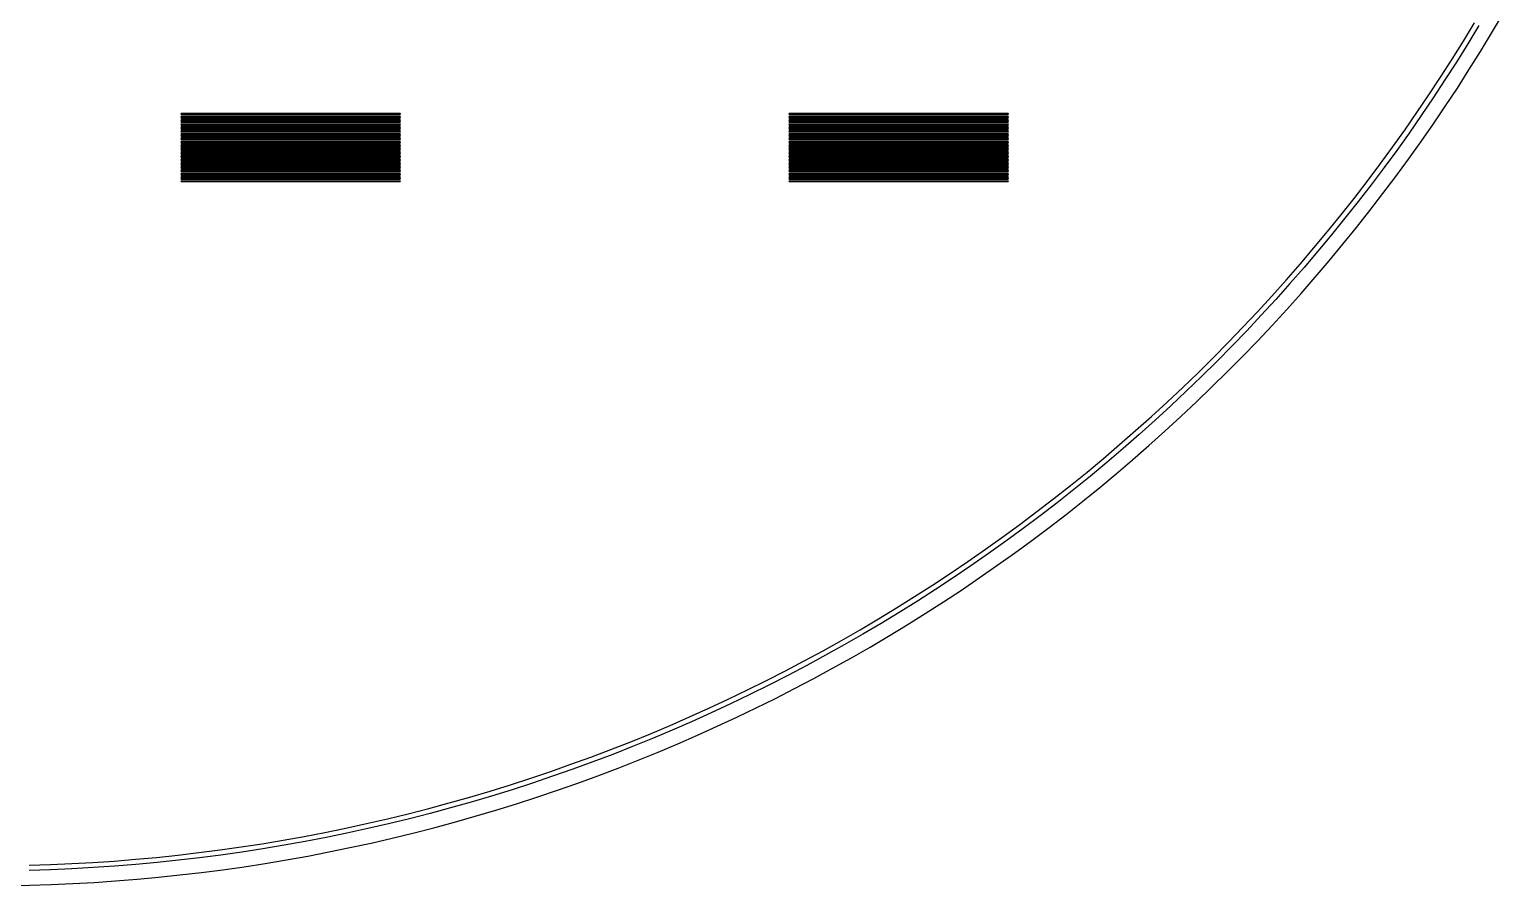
# Model space of a CAD drawing. Extents: x -16 to 83, y -18 to 83.
# Drawn here: x 33.48 to 75.88, y -18.25 to 6.4 of the extents above; entities that cross this region are included whole.
import ezdxf

# ---------------------------------------------------------------- set-up
doc = ezdxf.new("R2010")
doc.units = 0

msp = doc.modelspace()

# ---------------------------------------------------------------- linework, layer by layer
for p, q in [((75.5653, 6.28781), (75.8806, 6.82132)), ((74.7539, 6.05986), (75.0721, 6.58342)), ((75.2008, 6.50632), (74.8816, 5.98119)), ((74.4293, 5.54025), (74.7539, 6.05986)), ((74.8816, 5.98119), (74.556, 5.46001)), ((75.2434, 5.75822), (75.5653, 6.28781)), ((74.0984, 5.02466), (74.4293, 5.54025)), ((74.9151, 5.23262), (75.2434, 5.75822)), ((74.556, 5.46001), (74.2241, 4.94286)), ((74.5803, 4.71109), (74.9151, 5.23262)), ((73.7611, 4.51317), (74.0984, 5.02466)), ((74.2241, 4.94286), (73.8858, 4.42982)), ((74.2392, 4.19371), (74.5803, 4.71109)), ((73.4176, 4.00584), (73.7611, 4.51317)), ((73.8858, 4.42982), (73.5413, 3.92099)), ((37.85, 3.97499), (37.85, 3.98499)), ((37.85, 3.98499), (44.15, 3.98499)), ((44.15, 3.97499), (37.85, 3.97499)), ((37.85, 3.935), (37.85, 3.94499)), ((37.85, 3.94499), (44.15, 3.94499)), ((44.15, 3.935), (37.85, 3.935)), ((37.85, 3.89499), (37.85, 3.905)), ((37.85, 3.905), (44.15, 3.905)), ((44.15, 3.89499), (37.85, 3.89499)), ((37.85, 3.855), (37.85, 3.86499)), ((37.85, 3.86499), (44.15, 3.86499)), ((44.15, 3.855), (37.85, 3.855)), ((37.85, 3.81499), (37.85, 3.825)), ((37.85, 3.825), (44.15, 3.825)), ((44.15, 3.98499), (44.15, 3.97499)), ((44.15, 3.94499), (44.15, 3.935)), ((44.15, 3.905), (44.15, 3.89499)), ((44.15, 3.86499), (44.15, 3.855)), ((44.15, 3.825), (44.15, 3.81499)), ((55.35, 3.97499), (55.35, 3.98499)), ((55.35, 3.98499), (61.65, 3.98499)), ((61.65, 3.97499), (55.35, 3.97499)), ((55.35, 3.935), (55.35, 3.94499)), ((55.35, 3.94499), (61.65, 3.94499)), ((61.65, 3.935), (55.35, 3.935)), ((55.35, 3.89499), (55.35, 3.905)), ((55.35, 3.905), (61.65, 3.905)), ((61.65, 3.89499), (55.35, 3.89499)), ((55.35, 3.855), (55.35, 3.86499)), ((55.35, 3.86499), (61.65, 3.86499)), ((61.65, 3.855), (55.35, 3.855)), ((55.35, 3.81499), (55.35, 3.825)), ((55.35, 3.825), (61.65, 3.825)), ((61.65, 3.98499), (61.65, 3.97499)), ((61.65, 3.94499), (61.65, 3.935)), ((61.65, 3.905), (61.65, 3.89499)), ((61.65, 3.86499), (61.65, 3.855)), ((61.65, 3.825), (61.65, 3.81499)), ((73.0679, 3.50278), (73.4176, 4.00584)), ((73.5413, 3.92099), (73.1906, 3.41641)), ((73.8918, 3.68056), (74.2392, 4.19371)), ((44.15, 3.81499), (37.85, 3.81499)), ((37.85, 3.77499), (37.85, 3.78499)), ((37.85, 3.78499), (44.15, 3.78499)), ((44.15, 3.77499), (37.85, 3.77499)), ((37.85, 3.73499), (37.85, 3.745)), ((37.85, 3.745), (44.15, 3.745)), ((44.15, 3.73499), (37.85, 3.73499)), ((37.85, 3.69499), (37.85, 3.70499)), ((37.85, 3.70499), (44.15, 3.70499)), ((44.15, 3.69499), (37.85, 3.69499)), ((37.85, 3.655), (37.85, 3.66499)), ((37.85, 3.66499), (44.15, 3.66499)), ((44.15, 3.655), (37.85, 3.655)), ((37.85, 3.61499), (37.85, 3.625)), ((37.85, 3.625), (44.15, 3.625)), ((44.15, 3.61499), (37.85, 3.61499)), ((37.85, 3.575), (37.85, 3.58499)), ((37.85, 3.58499), (44.15, 3.58499)), ((44.15, 3.575), (37.85, 3.575)), ((37.85, 3.53499), (37.85, 3.545)), ((37.85, 3.545), (44.15, 3.545)), ((44.15, 3.53499), (37.85, 3.53499)), ((37.85, 3.495), (37.85, 3.50499)), ((37.85, 3.50499), (44.15, 3.50499)), ((44.15, 3.495), (37.85, 3.495)), ((37.85, 3.45499), (37.85, 3.465)), ((37.85, 3.465), (44.15, 3.465)), ((44.15, 3.45499), (37.85, 3.45499)), ((37.85, 3.41499), (37.85, 3.42499)), ((37.85, 3.42499), (44.15, 3.42499)), ((44.15, 3.41499), (37.85, 3.41499)), ((44.15, 3.78499), (44.15, 3.77499)), ((44.15, 3.745), (44.15, 3.73499)), ((44.15, 3.70499), (44.15, 3.69499)), ((44.15, 3.66499), (44.15, 3.655)), ((44.15, 3.625), (44.15, 3.61499)), ((44.15, 3.58499), (44.15, 3.575)), ((44.15, 3.545), (44.15, 3.53499)), ((44.15, 3.50499), (44.15, 3.495)), ((44.15, 3.465), (44.15, 3.45499)), ((44.15, 3.42499), (44.15, 3.41499)), ((61.65, 3.81499), (55.35, 3.81499)), ((55.35, 3.77499), (55.35, 3.78499)), ((55.35, 3.78499), (61.65, 3.78499)), ((61.65, 3.77499), (55.35, 3.77499)), ((55.35, 3.73499), (55.35, 3.745)), ((55.35, 3.745), (61.65, 3.745)), ((61.65, 3.73499), (55.35, 3.73499)), ((55.35, 3.69499), (55.35, 3.70499)), ((55.35, 3.70499), (61.65, 3.70499)), ((61.65, 3.69499), (55.35, 3.69499)), ((55.35, 3.655), (55.35, 3.66499)), ((55.35, 3.66499), (61.65, 3.66499)), ((61.65, 3.655), (55.35, 3.655)), ((55.35, 3.61499), (55.35, 3.625)), ((55.35, 3.625), (61.65, 3.625)), ((61.65, 3.61499), (55.35, 3.61499)), ((55.35, 3.575), (55.35, 3.58499)), ((55.35, 3.58499), (61.65, 3.58499)), ((61.65, 3.575), (55.35, 3.575)), ((55.35, 3.53499), (55.35, 3.545)), ((55.35, 3.545), (61.65, 3.545)), ((61.65, 3.53499), (55.35, 3.53499)), ((55.35, 3.495), (55.35, 3.50499)), ((55.35, 3.50499), (61.65, 3.50499)), ((61.65, 3.495), (55.35, 3.495)), ((55.35, 3.45499), (55.35, 3.465)), ((55.35, 3.465), (61.65, 3.465)), ((61.65, 3.45499), (55.35, 3.45499)), ((55.35, 3.41499), (55.35, 3.42499)), ((55.35, 3.42499), (61.65, 3.42499)), ((61.65, 3.41499), (55.35, 3.41499)), ((61.65, 3.78499), (61.65, 3.77499)), ((61.65, 3.745), (61.65, 3.73499)), ((61.65, 3.70499), (61.65, 3.69499)), ((61.65, 3.66499), (61.65, 3.655)), ((61.65, 3.625), (61.65, 3.61499)), ((61.65, 3.58499), (61.65, 3.575)), ((61.65, 3.545), (61.65, 3.53499)), ((61.65, 3.50499), (61.65, 3.495)), ((61.65, 3.465), (61.65, 3.45499)), ((61.65, 3.42499), (61.65, 3.41499)), ((72.7121, 3.00404), (73.0679, 3.50278)), ((73.1906, 3.41641), (72.8336, 2.91618)), ((73.538, 3.17169), (73.8918, 3.68056)), ((37.85, 3.375), (37.85, 3.38499)), ((37.85, 3.38499), (44.15, 3.38499)), ((44.15, 3.375), (37.85, 3.375)), ((37.85, 3.33499), (37.85, 3.34499)), ((37.85, 3.34499), (44.15, 3.34499)), ((44.15, 3.33499), (37.85, 3.33499)), ((37.85, 3.295), (37.85, 3.30499)), ((37.85, 3.30499), (44.15, 3.30499)), ((44.15, 3.295), (37.85, 3.295)), ((37.85, 3.25499), (37.85, 3.265)), ((37.85, 3.265), (44.15, 3.265)), ((44.15, 3.25499), (37.85, 3.25499)), ((37.85, 3.215), (37.85, 3.22499)), ((37.85, 3.22499), (44.15, 3.22499)), ((44.15, 3.215), (37.85, 3.215)), ((37.85, 3.17499), (37.85, 3.185)), ((37.85, 3.185), (44.15, 3.185)), ((44.15, 3.17499), (37.85, 3.17499)), ((37.85, 3.13499), (37.85, 3.14499)), ((37.85, 3.14499), (44.15, 3.14499)), ((44.15, 3.13499), (37.85, 3.13499)), ((37.85, 3.09499), (37.85, 3.105)), ((37.85, 3.105), (44.15, 3.105)), ((44.15, 3.09499), (37.85, 3.09499)), ((37.85, 3.05499), (37.85, 3.06499)), ((37.85, 3.06499), (44.15, 3.06499)), ((44.15, 3.05499), (37.85, 3.05499)), ((37.85, 3.015), (37.85, 3.02499)), ((37.85, 3.02499), (44.15, 3.02499)), ((44.15, 3.015), (37.85, 3.015)), ((37.85, 2.97501), (37.85, 2.985)), ((37.85, 2.985), (44.15, 2.985)), ((44.15, 2.97501), (37.85, 2.97501)), ((44.15, 3.38499), (44.15, 3.375)), ((44.15, 3.34499), (44.15, 3.33499)), ((44.15, 3.30499), (44.15, 3.295)), ((44.15, 3.265), (44.15, 3.25499)), ((44.15, 3.22499), (44.15, 3.215)), ((44.15, 3.185), (44.15, 3.17499)), ((44.15, 3.14499), (44.15, 3.13499)), ((44.15, 3.105), (44.15, 3.09499)), ((44.15, 3.06499), (44.15, 3.05499)), ((44.15, 3.02499), (44.15, 3.015)), ((44.15, 2.985), (44.15, 2.97501)), ((55.35, 3.375), (55.35, 3.38499)), ((55.35, 3.38499), (61.65, 3.38499)), ((61.65, 3.375), (55.35, 3.375)), ((55.35, 3.33499), (55.35, 3.34499)), ((55.35, 3.34499), (61.65, 3.34499)), ((61.65, 3.33499), (55.35, 3.33499)), ((55.35, 3.295), (55.35, 3.30499)), ((55.35, 3.30499), (61.65, 3.30499)), ((61.65, 3.295), (55.35, 3.295)), ((55.35, 3.25499), (55.35, 3.265)), ((55.35, 3.265), (61.65, 3.265)), ((61.65, 3.25499), (55.35, 3.25499)), ((55.35, 3.215), (55.35, 3.22499)), ((55.35, 3.22499), (61.65, 3.22499)), ((61.65, 3.215), (55.35, 3.215)), ((55.35, 3.17499), (55.35, 3.185)), ((55.35, 3.185), (61.65, 3.185)), ((61.65, 3.17499), (55.35, 3.17499)), ((55.35, 3.13499), (55.35, 3.14499)), ((55.35, 3.14499), (61.65, 3.14499)), ((61.65, 3.13499), (55.35, 3.13499)), ((55.35, 3.09499), (55.35, 3.105)), ((55.35, 3.105), (61.65, 3.105)), ((61.65, 3.09499), (55.35, 3.09499)), ((55.35, 3.05499), (55.35, 3.06499)), ((55.35, 3.06499), (61.65, 3.06499)), ((61.65, 3.05499), (55.35, 3.05499)), ((55.35, 3.015), (55.35, 3.02499)), ((55.35, 3.02499), (61.65, 3.02499)), ((61.65, 3.015), (55.35, 3.015)), ((55.35, 2.97501), (55.35, 2.985)), ((55.35, 2.985), (61.65, 2.985)), ((61.65, 2.97501), (55.35, 2.97501)), ((61.65, 3.38499), (61.65, 3.375)), ((61.65, 3.34499), (61.65, 3.33499)), ((61.65, 3.30499), (61.65, 3.295)), ((61.65, 3.265), (61.65, 3.25499)), ((61.65, 3.22499), (61.65, 3.215)), ((61.65, 3.185), (61.65, 3.17499)), ((61.65, 3.14499), (61.65, 3.13499)), ((61.65, 3.105), (61.65, 3.09499)), ((61.65, 3.06499), (61.65, 3.05499)), ((61.65, 3.02499), (61.65, 3.015)), ((61.65, 2.985), (61.65, 2.97501)), ((72.3501, 2.50972), (72.7121, 3.00404)), ((73.1781, 2.66722), (73.538, 3.17169)), ((37.85, 2.93501), (37.85, 2.94501)), ((37.85, 2.94501), (44.15, 2.94501)), ((44.15, 2.93501), (37.85, 2.93501)), ((37.85, 2.895), (37.85, 2.90501)), ((37.85, 2.90501), (44.15, 2.90501)), ((44.15, 2.895), (37.85, 2.895)), ((37.85, 2.85501), (37.85, 2.86501)), ((37.85, 2.86501), (44.15, 2.86501)), ((44.15, 2.85501), (37.85, 2.85501)), ((37.85, 2.815), (37.85, 2.82501)), ((37.85, 2.82501), (44.15, 2.82501)), ((44.15, 2.815), (37.85, 2.815)), ((37.85, 2.77501), (37.85, 2.785)), ((37.85, 2.785), (44.15, 2.785)), ((44.15, 2.77501), (37.85, 2.77501)), ((37.85, 2.735), (37.85, 2.74501)), ((37.85, 2.74501), (44.15, 2.74501)), ((44.15, 2.735), (37.85, 2.735)), ((37.85, 2.69501), (37.85, 2.705)), ((37.85, 2.705), (44.15, 2.705)), ((44.15, 2.69501), (37.85, 2.69501)), ((37.85, 2.65501), (37.85, 2.66501)), ((37.85, 2.66501), (44.15, 2.66501)), ((44.15, 2.65501), (37.85, 2.65501)), ((37.85, 2.61501), (37.85, 2.625)), ((37.85, 2.625), (44.15, 2.625)), ((44.15, 2.61501), (37.85, 2.61501)), ((37.85, 2.57501), (37.85, 2.58501)), ((37.85, 2.58501), (44.15, 2.58501)), ((44.15, 2.57501), (37.85, 2.57501)), ((37.85, 2.535), (37.85, 2.54501)), ((37.85, 2.54501), (44.15, 2.54501)), ((44.15, 2.94501), (44.15, 2.93501)), ((44.15, 2.90501), (44.15, 2.895)), ((44.15, 2.86501), (44.15, 2.85501)), ((44.15, 2.82501), (44.15, 2.815)), ((44.15, 2.785), (44.15, 2.77501)), ((44.15, 2.74501), (44.15, 2.735)), ((44.15, 2.705), (44.15, 2.69501)), ((44.15, 2.66501), (44.15, 2.65501)), ((44.15, 2.625), (44.15, 2.61501)), ((44.15, 2.58501), (44.15, 2.57501)), ((44.15, 2.54501), (44.15, 2.535)), ((55.35, 2.93501), (55.35, 2.94501)), ((55.35, 2.94501), (61.65, 2.94501)), ((61.65, 2.93501), (55.35, 2.93501)), ((55.35, 2.895), (55.35, 2.90501)), ((55.35, 2.90501), (61.65, 2.90501)), ((61.65, 2.895), (55.35, 2.895)), ((55.35, 2.85501), (55.35, 2.86501)), ((55.35, 2.86501), (61.65, 2.86501)), ((61.65, 2.85501), (55.35, 2.85501)), ((55.35, 2.815), (55.35, 2.82501)), ((55.35, 2.82501), (61.65, 2.82501)), ((61.65, 2.815), (55.35, 2.815)), ((55.35, 2.77501), (55.35, 2.785)), ((55.35, 2.785), (61.65, 2.785)), ((61.65, 2.77501), (55.35, 2.77501)), ((55.35, 2.735), (55.35, 2.74501)), ((55.35, 2.74501), (61.65, 2.74501)), ((61.65, 2.735), (55.35, 2.735)), ((55.35, 2.69501), (55.35, 2.705)), ((55.35, 2.705), (61.65, 2.705)), ((61.65, 2.69501), (55.35, 2.69501)), ((55.35, 2.65501), (55.35, 2.66501)), ((55.35, 2.66501), (61.65, 2.66501)), ((61.65, 2.65501), (55.35, 2.65501)), ((55.35, 2.61501), (55.35, 2.625)), ((55.35, 2.625), (61.65, 2.625)), ((61.65, 2.61501), (55.35, 2.61501)), ((55.35, 2.57501), (55.35, 2.58501)), ((55.35, 2.58501), (61.65, 2.58501)), ((61.65, 2.57501), (55.35, 2.57501)), ((55.35, 2.535), (55.35, 2.54501)), ((55.35, 2.54501), (61.65, 2.54501)), ((61.65, 2.94501), (61.65, 2.93501)), ((61.65, 2.90501), (61.65, 2.895)), ((61.65, 2.86501), (61.65, 2.85501)), ((61.65, 2.82501), (61.65, 2.815)), ((61.65, 2.785), (61.65, 2.77501)), ((61.65, 2.74501), (61.65, 2.735)), ((61.65, 2.705), (61.65, 2.69501)), ((61.65, 2.66501), (61.65, 2.65501)), ((61.65, 2.625), (61.65, 2.61501)), ((61.65, 2.58501), (61.65, 2.57501)), ((61.65, 2.54501), (61.65, 2.535)), ((72.8336, 2.91618), (72.4706, 2.42036)), ((72.812, 2.16719), (73.1781, 2.66722)), ((44.15, 2.535), (37.85, 2.535)), ((37.85, 2.49501), (37.85, 2.505)), ((37.85, 2.505), (44.15, 2.505)), ((44.15, 2.49501), (37.85, 2.49501)), ((37.85, 2.455), (37.85, 2.46501)), ((37.85, 2.46501), (44.15, 2.46501)), ((44.15, 2.455), (37.85, 2.455)), ((37.85, 2.41501), (37.85, 2.425)), ((37.85, 2.425), (44.15, 2.425)), ((44.15, 2.41501), (37.85, 2.41501)), ((37.85, 2.375), (37.85, 2.38501)), ((37.85, 2.38501), (44.15, 2.38501)), ((44.15, 2.375), (37.85, 2.375)), ((37.85, 2.33501), (37.85, 2.345)), ((37.85, 2.345), (44.15, 2.345)), ((44.15, 2.33501), (37.85, 2.33501)), ((37.85, 2.29501), (37.85, 2.30501)), ((37.85, 2.30501), (44.15, 2.30501)), ((44.15, 2.29501), (37.85, 2.29501)), ((37.85, 2.255), (37.85, 2.26501)), ((37.85, 2.26501), (44.15, 2.26501)), ((44.15, 2.255), (37.85, 2.255)), ((37.85, 2.21501), (37.85, 2.22501)), ((37.85, 2.22501), (44.15, 2.22501)), ((44.15, 2.21501), (37.85, 2.21501)), ((37.85, 2.175), (37.85, 2.18501)), ((37.85, 2.18501), (44.15, 2.18501)), ((44.15, 2.175), (37.85, 2.175)), ((37.85, 2.13501), (37.85, 2.145)), ((37.85, 2.145), (44.15, 2.145)), ((44.15, 2.13501), (37.85, 2.13501)), ((44.15, 2.505), (44.15, 2.49501)), ((44.15, 2.46501), (44.15, 2.455)), ((44.15, 2.425), (44.15, 2.41501)), ((44.15, 2.38501), (44.15, 2.375)), ((44.15, 2.345), (44.15, 2.33501)), ((44.15, 2.30501), (44.15, 2.29501)), ((44.15, 2.26501), (44.15, 2.255)), ((44.15, 2.22501), (44.15, 2.21501)), ((44.15, 2.18501), (44.15, 2.175)), ((44.15, 2.145), (44.15, 2.13501)), ((61.65, 2.535), (55.35, 2.535)), ((55.35, 2.49501), (55.35, 2.505)), ((55.35, 2.505), (61.65, 2.505)), ((61.65, 2.49501), (55.35, 2.49501)), ((55.35, 2.455), (55.35, 2.46501)), ((55.35, 2.46501), (61.65, 2.46501)), ((61.65, 2.455), (55.35, 2.455)), ((55.35, 2.41501), (55.35, 2.425)), ((55.35, 2.425), (61.65, 2.425)), ((61.65, 2.41501), (55.35, 2.41501)), ((55.35, 2.375), (55.35, 2.38501)), ((55.35, 2.38501), (61.65, 2.38501)), ((61.65, 2.375), (55.35, 2.375)), ((55.35, 2.33501), (55.35, 2.345)), ((55.35, 2.345), (61.65, 2.345)), ((61.65, 2.33501), (55.35, 2.33501)), ((55.35, 2.29501), (55.35, 2.30501)), ((55.35, 2.30501), (61.65, 2.30501)), ((61.65, 2.29501), (55.35, 2.29501)), ((55.35, 2.255), (55.35, 2.26501)), ((55.35, 2.26501), (61.65, 2.26501)), ((61.65, 2.255), (55.35, 2.255)), ((55.35, 2.21501), (55.35, 2.22501)), ((55.35, 2.22501), (61.65, 2.22501)), ((61.65, 2.21501), (55.35, 2.21501)), ((55.35, 2.175), (55.35, 2.18501)), ((55.35, 2.18501), (61.65, 2.18501)), ((61.65, 2.175), (55.35, 2.175)), ((55.35, 2.13501), (55.35, 2.145)), ((55.35, 2.145), (61.65, 2.145)), ((61.65, 2.13501), (55.35, 2.13501)), ((61.65, 2.505), (61.65, 2.49501)), ((61.65, 2.46501), (61.65, 2.455)), ((61.65, 2.425), (61.65, 2.41501)), ((61.65, 2.38501), (61.65, 2.375)), ((61.65, 2.345), (61.65, 2.33501)), ((61.65, 2.30501), (61.65, 2.29501)), ((61.65, 2.26501), (61.65, 2.255)), ((61.65, 2.22501), (61.65, 2.21501)), ((61.65, 2.18501), (61.65, 2.175)), ((61.65, 2.145), (61.65, 2.13501)), ((71.9821, 2.01987), (72.3501, 2.50972)), ((72.4706, 2.42036), (72.1015, 1.92905)), ((72.4398, 1.67169), (72.812, 2.16719)), ((37.85, 2.095), (37.85, 2.10501)), ((37.85, 2.10501), (44.15, 2.10501)), ((44.15, 2.095), (37.85, 2.095)), ((37.85, 2.05501), (37.85, 2.065)), ((37.85, 2.065), (44.15, 2.065)), ((44.15, 2.05501), (37.85, 2.05501)), ((37.85, 2.01501), (37.85, 2.02501)), ((37.85, 2.02501), (44.15, 2.02501)), ((44.15, 2.01501), (37.85, 2.01501)), ((44.15, 2.10501), (44.15, 2.095)), ((44.15, 2.065), (44.15, 2.05501)), ((44.15, 2.02501), (44.15, 2.01501)), ((55.35, 2.095), (55.35, 2.10501)), ((55.35, 2.10501), (61.65, 2.10501)), ((61.65, 2.095), (55.35, 2.095)), ((55.35, 2.05501), (55.35, 2.065)), ((55.35, 2.065), (61.65, 2.065)), ((61.65, 2.05501), (55.35, 2.05501)), ((55.35, 2.01501), (55.35, 2.02501)), ((55.35, 2.02501), (61.65, 2.02501)), ((61.65, 2.01501), (55.35, 2.01501)), ((61.65, 2.10501), (61.65, 2.095)), ((61.65, 2.065), (61.65, 2.05501)), ((61.65, 2.02501), (61.65, 2.01501)), ((71.6082, 1.53458), (71.9821, 2.01987)), ((72.1015, 1.92905), (71.7264, 1.44229)), ((71.2283, 1.05389), (71.6082, 1.53458)), ((71.7264, 1.44229), (71.3454, 0.96018)), ((72.0615, 1.18082), (72.4398, 1.67169)), ((70.8425, 0.57793), (71.2283, 1.05389)), ((71.3454, 0.96018), (70.9585, 0.48276)), ((71.6772, 0.69459), (72.0615, 1.18082)), ((70.451, 0.10672), (70.8425, 0.57793)), ((70.9585, 0.48276), (70.5658, 0.01015)), ((71.287, 0.21315), (71.6772, 0.69459)), ((70.0536, -0.35965), (70.451, 0.10672)), ((70.5658, 0.01015), (70.1672, -0.45763)), ((70.8909, -0.26349), (71.287, 0.21315)), ((69.6506, -0.82111), (70.0536, -0.35965)), ((70.489, -0.73523), (70.8909, -0.26349)), ((69.242, -1.27757), (69.6506, -0.82111)), ((70.1672, -0.45763), (69.763, -0.92047)), ((70.0814, -1.202), (70.489, -0.73523)), ((69.763, -0.92047), (69.3531, -1.37831)), ((69.668, -1.66373), (70.0814, -1.202)), ((68.8278, -1.729), (69.242, -1.27757)), ((69.3531, -1.37831), (68.9377, -1.83109)), ((69.249, -2.12035), (69.668, -1.66373)), ((68.408, -2.17531), (68.8278, -1.729)), ((68.9377, -1.83109), (68.5167, -2.27873)), ((67.9828, -2.61642), (68.408, -2.17531)), ((68.5167, -2.27873), (68.0902, -2.72119)), ((68.8245, -2.57179), (69.249, -2.12035)), ((67.5523, -3.05231), (67.9828, -2.61642)), ((68.0902, -2.72119), (67.6584, -3.15837)), ((68.3944, -3.01799), (68.8245, -2.57179)), ((67.1164, -3.48285), (67.5523, -3.05231)), ((67.6584, -3.15837), (67.2212, -3.59021)), ((67.9589, -3.45889), (68.3944, -3.01799)), ((66.6753, -3.90804), (67.1164, -3.48285)), ((67.2212, -3.59021), (66.7787, -4.01666)), ((67.518, -3.89439), (67.9589, -3.45889)), ((66.229, -4.32776), (66.6753, -3.90804)), ((66.7787, -4.01666), (66.3311, -4.43765)), ((67.0718, -4.32448), (67.518, -3.89439)), ((65.7776, -4.74197), (66.229, -4.32776)), ((66.3311, -4.43765), (65.8783, -4.85312)), ((66.6203, -4.74904), (67.0718, -4.32448)), ((65.3211, -5.15063), (65.7776, -4.74197)), ((65.8783, -4.85312), (65.4205, -5.263)), ((66.1637, -5.16803), (66.6203, -4.74904)), ((64.8596, -5.55365), (65.3211, -5.15063)), ((65.4205, -5.263), (64.9576, -5.66722)), ((65.702, -5.58138), (66.1637, -5.16803)), ((64.3933, -5.95097), (64.8596, -5.55365)), ((64.9576, -5.66722), (64.4899, -6.06575)), ((65.2352, -5.98904), (65.702, -5.58138)), ((63.4461, -6.7283), (63.9221, -6.34254)), ((63.9221, -6.34254), (64.3933, -5.95097)), ((64.4899, -6.06575), (64.0172, -6.4585)), ((64.7635, -6.39095), (65.2352, -5.98904)), ((62.9654, -7.10818), (63.4461, -6.7283)), ((64.0172, -6.4585), (63.5398, -6.84541)), ((64.2868, -6.78702), (64.7635, -6.39095)), ((62.4801, -7.48215), (62.9654, -7.10818)), ((63.5398, -6.84541), (63.0577, -7.22644)), ((63.3192, -7.56149), (63.8054, -7.17723)), ((63.8054, -7.17723), (64.2868, -6.78702)), ((61.9903, -7.85013), (62.4801, -7.48215)), ((62.571, -7.60153), (62.0796, -7.97061)), ((63.0577, -7.22644), (62.571, -7.60153)), ((62.8283, -7.93976), (63.3192, -7.56149)), ((61.496, -8.21207), (61.9903, -7.85013)), ((62.0796, -7.97061), (61.5838, -8.33363)), ((62.3328, -8.31198), (62.8283, -7.93976)), ((60.9972, -8.56792), (61.496, -8.21207)), ((61.5838, -8.33363), (61.0836, -8.69055)), ((61.8328, -8.67809), (62.3328, -8.31198)), ((60.4942, -8.91762), (60.9972, -8.56792)), ((61.0836, -8.69055), (60.579, -9.04131)), ((61.3283, -9.03802), (61.8328, -8.67809)), ((59.4753, -9.59836), (59.9868, -9.26111)), ((59.9868, -9.26111), (60.4942, -8.91762)), ((60.579, -9.04131), (60.0702, -9.38583)), ((60.8194, -9.39175), (61.3283, -9.03802)), ((58.9597, -9.92931), (59.4753, -9.59836)), ((59.5571, -9.72409), (59.04, -10.056)), ((60.0702, -9.38583), (59.5571, -9.72409)), ((59.7889, -10.0803), (60.3063, -9.73921)), ((60.3063, -9.73921), (60.8194, -9.39175)), ((58.4401, -10.2539), (58.9597, -9.92931)), ((59.04, -10.056), (58.5188, -10.3816)), ((59.2674, -10.4151), (59.7889, -10.0803)), ((57.3891, -10.8838), (57.9166, -10.5721)), ((57.9166, -10.5721), (58.4401, -10.2539)), ((58.5188, -10.3816), (57.9937, -10.7008)), ((58.7418, -10.7434), (59.2674, -10.4151)), ((56.8579, -11.1891), (57.3891, -10.8838)), ((57.4647, -11.0134), (56.9319, -11.3196)), ((57.9937, -10.7008), (57.4647, -11.0134)), ((58.2122, -11.0653), (58.7418, -10.7434)), ((56.323, -11.4878), (56.8579, -11.1891)), ((56.9319, -11.3196), (56.3953, -11.6192)), ((57.1414, -11.6894), (57.6787, -11.3806)), ((57.6787, -11.3806), (58.2122, -11.0653)), ((55.2424, -12.0654), (55.7845, -11.7799)), ((55.7845, -11.7799), (56.323, -11.4878)), ((56.3953, -11.6192), (55.8552, -11.9122)), ((56.6003, -11.9915), (57.1414, -11.6894)), ((54.6968, -12.3442), (55.2424, -12.0654)), ((55.3115, -12.1985), (54.7643, -12.4782)), ((55.8552, -11.9122), (55.3115, -12.1985)), ((55.5072, -12.5758), (56.0555, -12.287)), ((56.0555, -12.287), (56.6003, -11.9915)), ((53.5957, -12.8817), (54.1479, -12.6163)), ((54.1479, -12.6163), (54.6968, -12.3442)), ((54.7643, -12.4782), (54.2137, -12.7511)), ((54.9554, -12.8578), (55.5072, -12.5758)), ((52.4817, -13.3919), (53.0402, -13.1402)), ((53.0402, -13.1402), (53.5957, -12.8817)), ((53.6598, -13.0173), (53.1027, -13.2766)), ((54.2137, -12.7511), (53.6598, -13.0173)), ((53.8415, -13.4015), (54.4001, -13.1331)), ((54.4001, -13.1331), (54.9554, -12.8578)), ((51.92, -13.6367), (52.4817, -13.3919)), ((52.5424, -13.5291), (51.9791, -13.7746)), ((53.1027, -13.2766), (52.5424, -13.5291)), ((53.2797, -13.663), (53.8415, -13.4015)), ((50.788, -14.1057), (51.3555, -13.8747)), ((51.3555, -13.8747), (51.92, -13.6367)), ((51.9791, -13.7746), (51.4129, -14.0133)), ((52.1466, -14.1652), (52.7147, -13.9176)), ((52.7147, -13.9176), (53.2797, -13.663)), ((49.6448, -14.5466), (50.2178, -14.3297)), ((50.2178, -14.3297), (50.788, -14.1057)), ((50.8437, -14.2449), (50.2717, -14.4696)), ((51.4129, -14.0133), (50.8437, -14.2449)), ((51.0015, -14.6396), (51.5755, -14.4059)), ((51.5755, -14.4059), (52.1466, -14.1652)), ((48.4911, -14.9594), (49.0692, -14.7566)), ((49.0692, -14.7566), (49.6448, -14.5466)), ((49.6971, -14.6872), (49.1198, -14.8978)), ((50.2717, -14.4696), (49.6971, -14.6872)), ((50.4247, -14.8661), (51.0015, -14.6396)), ((47.3276, -15.3438), (47.9106, -15.1552)), ((47.9106, -15.1552), (48.4911, -14.9594)), ((48.5399, -15.1013), (47.9576, -15.2976)), ((49.1198, -14.8978), (48.5399, -15.1013)), ((49.2629, -15.298), (49.8451, -15.0856)), ((49.8451, -15.0856), (50.4247, -14.8661)), ((46.1551, -15.6995), (46.7425, -15.5252)), ((46.786, -15.6688), (46.1969, -15.8436)), ((46.7425, -15.5252), (47.3276, -15.3438)), ((47.3729, -15.4868), (46.786, -15.6688)), ((47.9576, -15.2976), (47.3729, -15.4868)), ((48.0909, -15.7012), (48.6782, -15.5032)), ((48.6782, -15.5032), (49.2629, -15.298)), ((44.3808, -16.1788), (44.9742, -16.0263)), ((44.9742, -16.0263), (45.5656, -15.8665)), ((45.6056, -16.0111), (45.0124, -16.1713)), ((45.5656, -15.8665), (46.1551, -15.6995)), ((46.1969, -15.8436), (45.6056, -16.0111)), ((46.3152, -16.2517), (46.9094, -16.0755)), ((46.9094, -16.0755), (47.5013, -15.892)), ((47.5013, -15.892), (48.0909, -15.7012)), ((42.59, -16.5925), (43.1886, -16.4619)), ((43.1886, -16.4619), (43.7856, -16.324)), ((43.8202, -16.47), (43.2215, -16.6083)), ((43.7856, -16.324), (44.3808, -16.1788)), ((44.4172, -16.3243), (43.8202, -16.47)), ((45.0124, -16.1713), (44.4172, -16.3243)), ((45.1207, -16.5823), (45.719, -16.4207)), ((45.719, -16.4207), (46.3152, -16.2517)), ((40.181, -17.041), (40.7853, -16.94)), ((40.7853, -16.94), (41.3883, -16.8315)), ((41.3883, -16.8315), (41.9899, -16.7157)), ((42.0191, -16.8628), (41.4157, -16.979)), ((41.9899, -16.7157), (42.59, -16.5925)), ((42.6211, -16.7392), (42.0191, -16.8628)), ((43.2215, -16.6083), (42.6211, -16.7392)), ((43.3146, -17.0229), (43.9184, -16.8835)), ((43.9184, -16.8835), (44.5205, -16.7366)), ((44.5205, -16.7366), (45.1207, -16.5823)), ((37.1435, -17.4346), (37.7528, -17.3708)), ((37.7528, -17.3708), (38.3613, -17.2995)), ((38.3613, -17.2995), (38.9689, -17.2208)), ((38.9891, -17.3694), (38.3797, -17.4484)), ((38.9689, -17.2208), (39.5755, -17.1346)), ((39.5975, -17.283), (38.9891, -17.3694)), ((39.5755, -17.1346), (40.181, -17.041)), ((40.2048, -17.1891), (39.5975, -17.283)), ((40.8109, -17.0878), (40.2048, -17.1891)), ((41.4157, -16.979), (40.8109, -17.0878)), ((41.4935, -17.3968), (42.1021, -17.2796)), ((42.1021, -17.2796), (42.7091, -17.155)), ((42.7091, -17.155), (43.3146, -17.0229)), ((33.4752, -17.66), (34.0876, -17.6412)), ((34.0931, -17.7911), (33.4789, -17.8099)), ((34.0876, -17.6412), (34.6997, -17.6149)), ((34.7071, -17.7647), (34.0931, -17.7911)), ((34.6997, -17.6149), (35.3114, -17.581)), ((35.3206, -17.7308), (34.7071, -17.7647)), ((35.3114, -17.581), (35.9227, -17.5397)), ((35.9337, -17.6893), (35.3206, -17.7308)), ((35.9227, -17.5397), (36.5334, -17.4909)), ((36.5463, -17.6404), (35.9337, -17.6893)), ((36.5334, -17.4909), (37.1435, -17.4346)), ((37.1582, -17.5839), (36.5463, -17.6404)), ((37.7694, -17.5199), (37.1582, -17.5839)), ((38.3797, -17.4484), (37.7694, -17.5199)), ((38.4317, -17.8702), (39.0463, -17.7906)), ((39.0463, -17.7906), (39.6599, -17.7034)), ((39.6599, -17.7034), (40.2723, -17.6087)), ((40.2723, -17.6087), (40.8836, -17.5065)), ((40.8836, -17.5065), (41.4935, -17.3968)), ((33.4893, -18.2348), (34.1088, -18.2158)), ((34.1088, -18.2158), (34.7279, -18.1892)), ((34.7279, -18.1892), (35.3467, -18.155)), ((35.3467, -18.155), (35.965, -18.1132)), ((35.965, -18.1132), (36.5828, -18.0638)), ((36.5828, -18.0638), (37.1999, -18.0068)), ((37.1999, -18.0068), (37.8162, -17.9423)), ((37.8162, -17.9423), (38.4317, -17.8702)), ((32.8697, -18.2462), (33.4893, -18.2348))]:
    msp.add_line(p, q)

doc.saveas('drawing.dxf')
